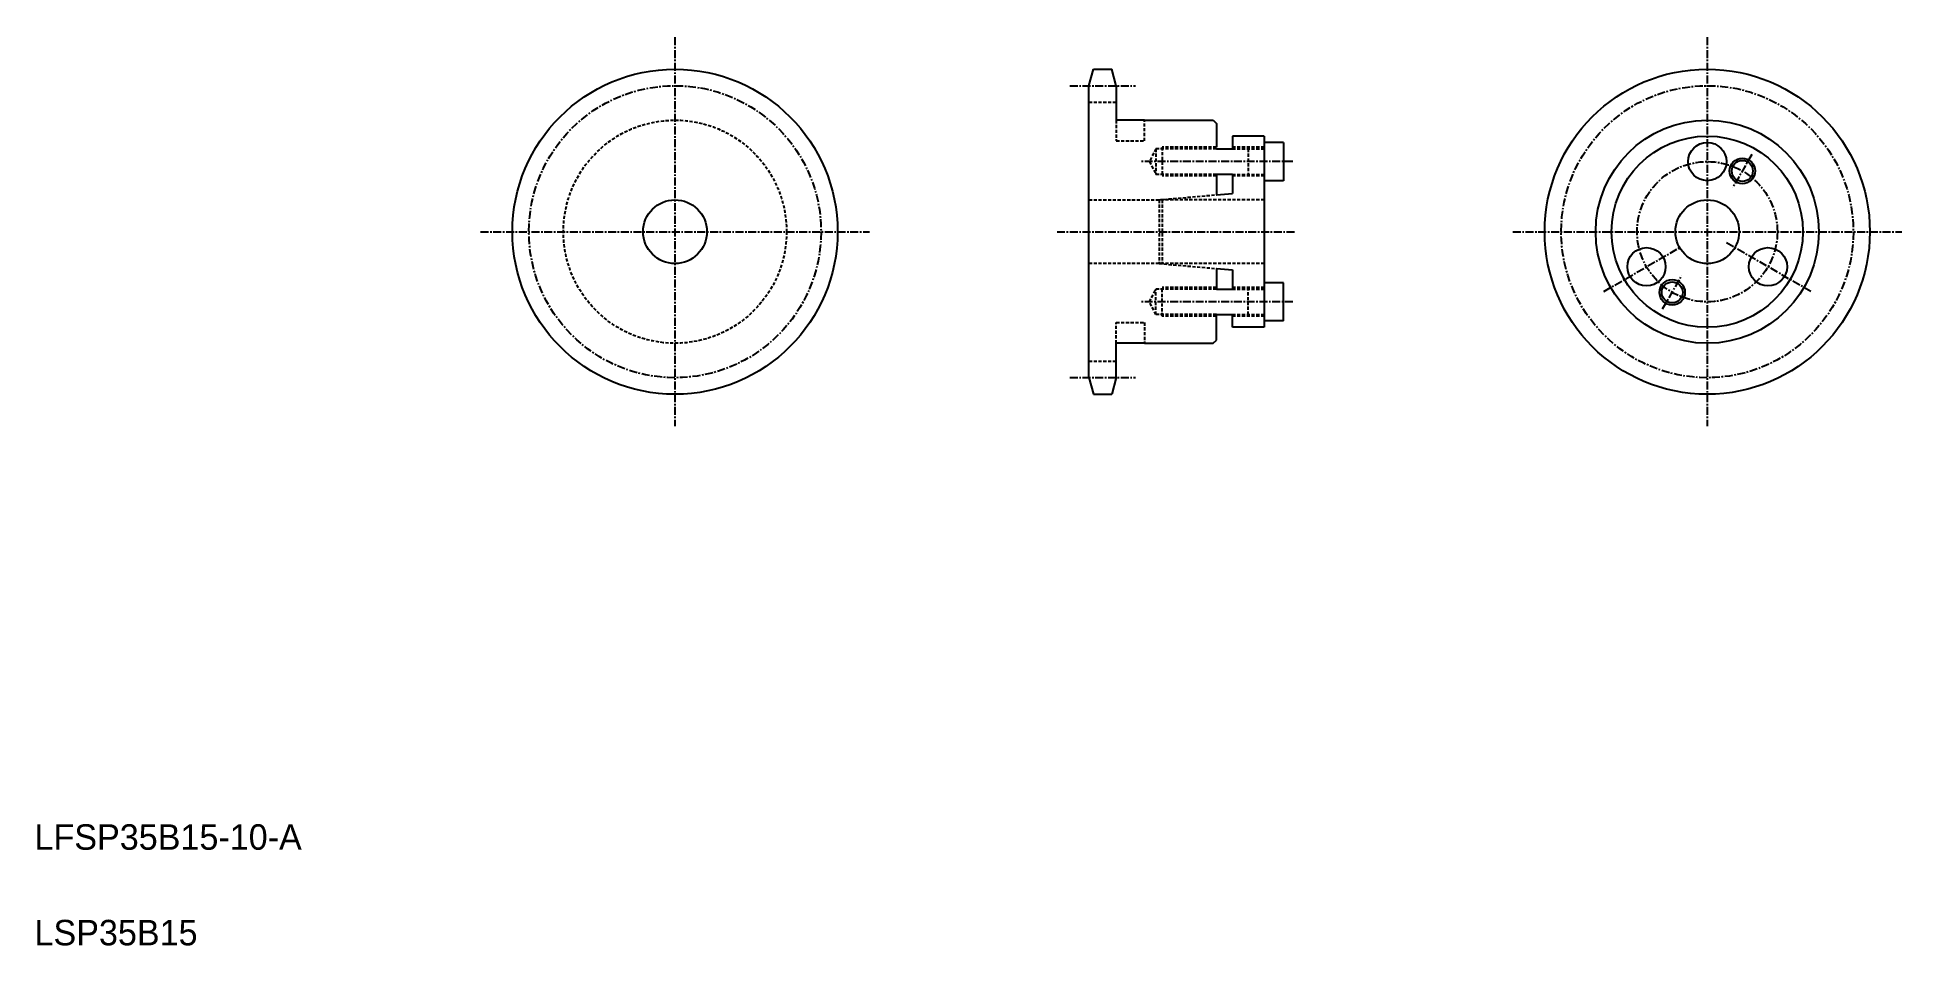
# Model space of a CAD drawing. Extents: x 10 to 303, y 10 to 152.
import ezdxf

# ---------------------------------------------------------------- set-up
doc = ezdxf.new("R2010")
doc.units = 0
doc.linetypes.add('CENTER', pattern=[2, 1.25, -0.25, 0.25, -0.25])
doc.linetypes.add('DASHED', pattern=[0.75, 0.5, -0.25])
doc.layers.get('0').update_dxf_attribs({"linetype": 'CONTINUOUS'})
doc.layers.add('CENTER', color=1, linetype='CENTER')

msp = doc.modelspace()

# ---------------------------------------------------------------- linework, layer by layer
at = {"color": 7, "linetype": 'CONTINUOUS'}
for p, q in [((175.38, 144.88), (176.08, 147.47)), ((176.08, 147.47), (178.99, 147.47)), ((179.68, 144.88), (178.99, 147.47)), ((175.38, 99.07), (175.38, 144.88)), ((179.68, 144.88), (179.68, 139.47)), ((184.08, 139.47), (179.68, 139.47)), ((184.08, 139.47), (194.88, 139.47)), ((194.88, 139.47), (195.38, 138.97)), ((195.38, 138.97), (195.38, 135.22)), ((195.38, 134.97), (197.88, 134.97)), ((202.88, 136.97), (197.88, 136.97)), ((197.88, 136.97), (197.88, 134.97)), ((202.88, 136.97), (202.88, 106.97)), ((205.88, 135.97), (202.88, 135.97)), ((205.88, 135.97), (205.88, 129.97)), ((195.38, 130.97), (195.38, 127.76)), ((197.88, 130.97), (195.38, 130.97)), ((197.88, 130.97), (197.88, 127.97)), ((205.88, 129.97), (202.88, 129.97)), ((195.38, 127.76), (197.88, 127.97)), ((195.38, 116.19), (197.88, 115.97)), ((195.38, 116.19), (195.38, 112.97)), ((197.88, 115.97), (197.88, 112.97)), ((195.38, 112.97), (197.88, 112.97)), ((205.88, 113.97), (202.88, 113.97)), ((205.88, 107.97), (205.88, 113.97)), ((195.38, 104.97), (195.38, 108.97)), ((195.38, 108.97), (197.88, 108.97)), ((197.88, 106.97), (197.88, 108.97)), ((202.88, 106.97), (197.88, 106.97)), ((205.88, 107.97), (202.88, 107.97)), ((184.08, 104.47), (179.68, 104.47)), ((179.68, 99.07), (179.68, 104.47)), ((184.08, 104.47), (194.88, 104.47)), ((194.88, 104.47), (195.38, 104.97)), ((175.38, 99.07), (176.08, 96.47)), ((179.68, 99.07), (178.99, 96.47)), ((176.08, 96.47), (178.99, 96.47))]:
    msp.add_line(p, q, dxfattribs=at)
at = {"color": 3, "linetype": 'DASHED'}
for p, q in [((175.38, 142.28), (179.68, 142.28)), ((179.68, 139.47), (179.68, 136.22)), ((184.08, 136.22), (184.08, 139.47)), ((179.68, 136.22), (184.08, 136.22)), ((185.88, 134.97), (184.88, 132.97)), ((195.38, 134.97), (185.88, 134.97)), ((185.88, 134.97), (185.88, 130.97)), ((195.38, 135.22), (186.88, 135.22)), ((186.88, 135.22), (186.88, 130.72)), ((202.88, 135.22), (197.88, 135.22)), ((197.88, 134.97), (202.88, 134.97)), ((200.38, 134.97), (200.38, 130.97)), ((184.88, 132.97), (185.88, 130.97)), ((195.38, 130.97), (185.88, 130.97)), ((195.38, 130.72), (186.88, 130.72)), ((197.88, 130.97), (202.88, 130.97)), ((202.88, 130.72), (197.88, 130.72)), ((175.38, 126.97), (186.38, 126.97)), ((186.38, 126.97), (195.38, 127.76)), ((202.88, 126.97), (186.38, 126.97)), ((186.38, 126.97), (186.38, 116.97)), ((186.88, 126.97), (186.88, 116.97)), ((186.38, 116.97), (175.38, 116.97)), ((202.88, 116.97), (186.38, 116.97)), ((186.38, 116.97), (195.38, 116.19)), ((184.88, 110.97), (185.88, 112.97)), ((195.38, 112.97), (185.88, 112.97)), ((185.88, 108.97), (185.88, 112.97)), ((195.38, 113.22), (186.88, 113.22)), ((186.88, 108.72), (186.88, 113.22)), ((202.88, 113.22), (197.88, 113.22)), ((197.88, 112.97), (202.88, 112.97)), ((200.38, 108.97), (200.38, 112.97)), ((185.88, 108.97), (184.88, 110.97)), ((195.38, 108.97), (185.88, 108.97)), ((195.38, 108.72), (186.88, 108.72)), ((197.88, 108.97), (202.79, 108.97)), ((202.88, 108.72), (197.88, 108.72)), ((179.68, 107.72), (184.08, 107.72)), ((179.68, 104.47), (179.68, 107.72)), ((184.08, 107.72), (184.08, 104.47)), ((175.38, 101.66), (179.68, 101.66))]:
    msp.add_line(p, q, dxfattribs=at)
at = {"color": 7, "linetype": 'CONTINUOUS'}
for centre, radius in [((110.46, 121.97), 25.5), ((272.37, 121.97), 25.5), ((272.37, 121.97), 17.5), ((272.37, 121.97), 15), ((272.37, 132.97), 3), ((277.87, 131.5), 1.65), ((110.46, 121.97), 5), ((272.37, 121.97), 5), ((262.84, 116.47), 3), ((281.89, 116.47), 3), ((266.87, 112.45), 1.65)]:
    msp.add_circle(centre, radius, dxfattribs=at)
at = {"color": 3, "linetype": 'DASHED'}
msp.add_circle((110.46, 121.97), 17.5, dxfattribs=at)
at = {"color": 3, "linetype": 'CONTINUOUS'}
for centre in [(277.87, 131.5), (266.87, 112.45)]:
    msp.add_circle(centre, 2, dxfattribs=at)
at = {"layer": 'CENTER', "color": 1, "linetype": 'CENTER'}
for p, q in [((110.46, 152.47), (110.46, 91.47)), ((272.37, 152.47), (272.37, 91.47)), ((172.38, 144.88), (182.68, 144.88)), ((207.38, 132.97), (183.38, 132.97)), ((279.37, 134.1), (276.37, 128.9)), ((79.96, 121.97), (140.96, 121.97)), ((170.38, 121.97), (207.88, 121.97)), ((241.87, 121.97), (302.87, 121.97)), ((288.6, 112.6), (275.18, 120.35)), ((256.13, 112.6), (268.04, 119.47)), ((265.37, 109.85), (268.37, 115.05)), ((207.38, 110.97), (183.38, 110.97)), ((172.38, 99.07), (182.68, 99.07))]:
    msp.add_line(p, q, dxfattribs=at)
for centre, radius in [((110.46, 121.97), 22.91), ((272.37, 121.97), 22.91), ((272.37, 121.97), 11)]:
    msp.add_circle(centre, radius, dxfattribs=at)

# ---------------------------------------------------------------- texts
at = {"color": 7, "linetype": 'CONTINUOUS'}
for s, p in [('LFSP35B15-10-A', (10, 25)), ('LSP35B15', (10, 10))]:
    msp.add_text(s, height=4, dxfattribs=at).set_placement(p)

doc.saveas('drawing.dxf')
